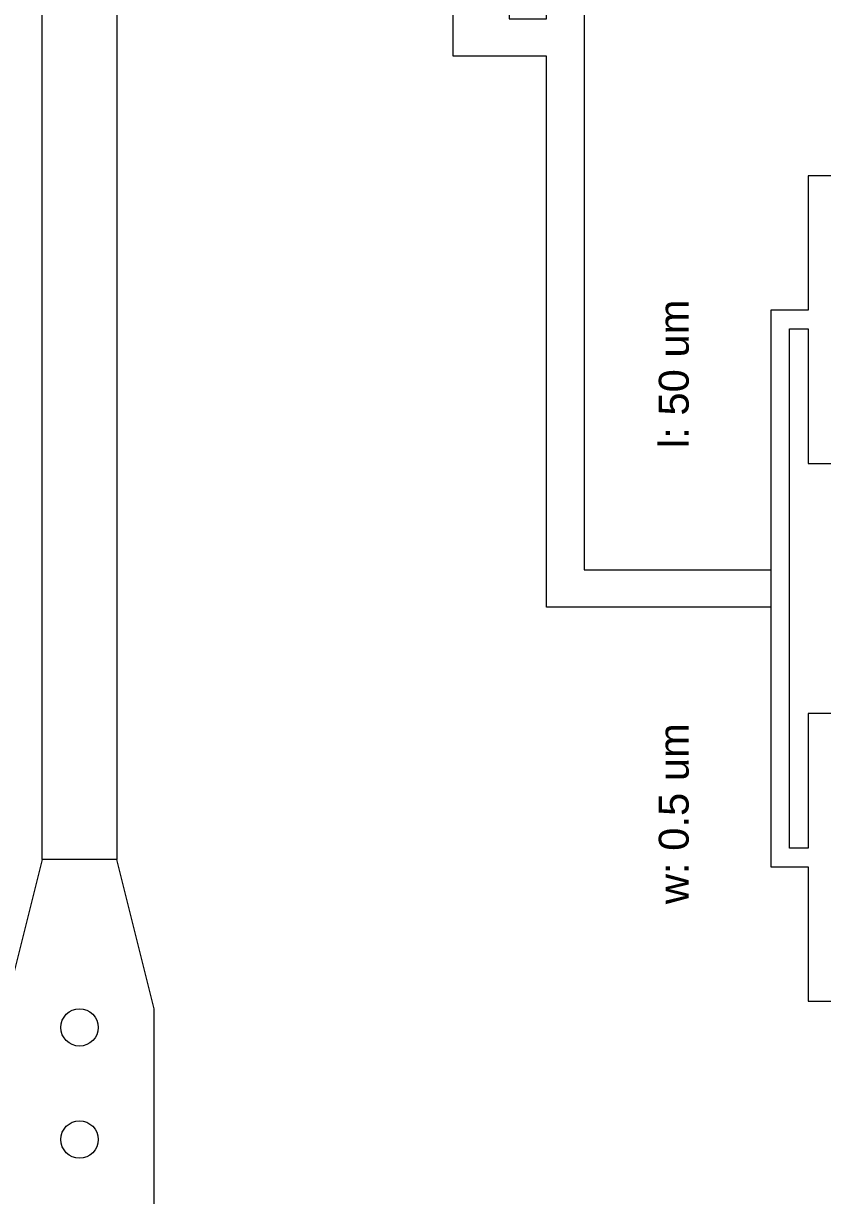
# Model space of a CAD drawing. Extents: x 1000 to 49000, y 2919 to 77300.
# Drawn here: x 37350 to 39488, y 37300 to 40438 of the extents above; entities that cross this region are included whole.
import ezdxf

# ---------------------------------------------------------------- set-up
doc = ezdxf.new("R2010")
doc.units = 13
doc.layers.add('Inner', color=4, linetype='Continuous', lineweight=0, true_color=0x00ffff)
doc.layers.add('Outer', color=1, linetype='Continuous', lineweight=0, true_color=0xff0000)
doc.styles.add('textstyle28', font='')
doc.styles.add('textstyle29', font='')
doc.styles.get('textstyle28').set_extended_font_data('Arial')
doc.styles.get('textstyle29').set_extended_font_data('Arial')

msp = doc.modelspace()

# ---------------------------------------------------------------- linework, layer by layer
at = {"layer": 'Inner'}
for centre in [(37500, 37750), (37500, 37450)]:
    msp.add_circle(centre, 50, dxfattribs=at)
at = {"layer": 'Outer'}
for points in [[(38850, 47725), (38850, 44875), (39350, 44875), (39350, 44775), (38750, 44775), (38750, 46250), (38650, 46250), (38650, 40450), (38750, 40450), (38750, 41925), (39350, 41925), (39350, 41825), (38850, 41825), (38850, 38975), (39350, 38975), (39350, 38875), (38750, 38875), (38750, 40350), (38500, 40350), (38500, 43200), (37600, 43200), (37600, 38200)], [(37600, 38200), (37400, 38200), (37400, 43200), (36500, 43200)], [(39550, 40030), (39450, 40030), (39450, 39670), (39350, 39670), (39350, 38180), (39450, 38180), (39450, 37820), (39550, 37820)], [(39550, 38590), (39450, 38590), (39450, 38230), (39400, 38230), (39400, 39620), (39450, 39620), (39450, 39260), (39550, 39260)], [(31500, 30875), (31500, 29175), (43500, 29175), (43500, 30875), (38000, 33900), (38000, 36200), (37700, 36800), (37700, 37800), (37600, 38200), (37400, 38200), (37300, 37800), (37300, 36800), (37000, 36200), (37000, 33900), (31500, 30875)]]:
    msp.add_lwpolyline(points, dxfattribs=at)

# ---------------------------------------------------------------- texts
at = {"layer": 'Outer', "char_height": 80, "attachment_point": 1, "rotation": 90}
for s, insert, style in [('l: 50 um', (39050.11, 39300.86), 'textstyle28'), ('w: 0.5 um', (39050, 38080), 'textstyle29')]:
    msp.add_mtext(s, dxfattribs=dict(at, insert=insert, style=style))

doc.saveas('drawing.dxf')
